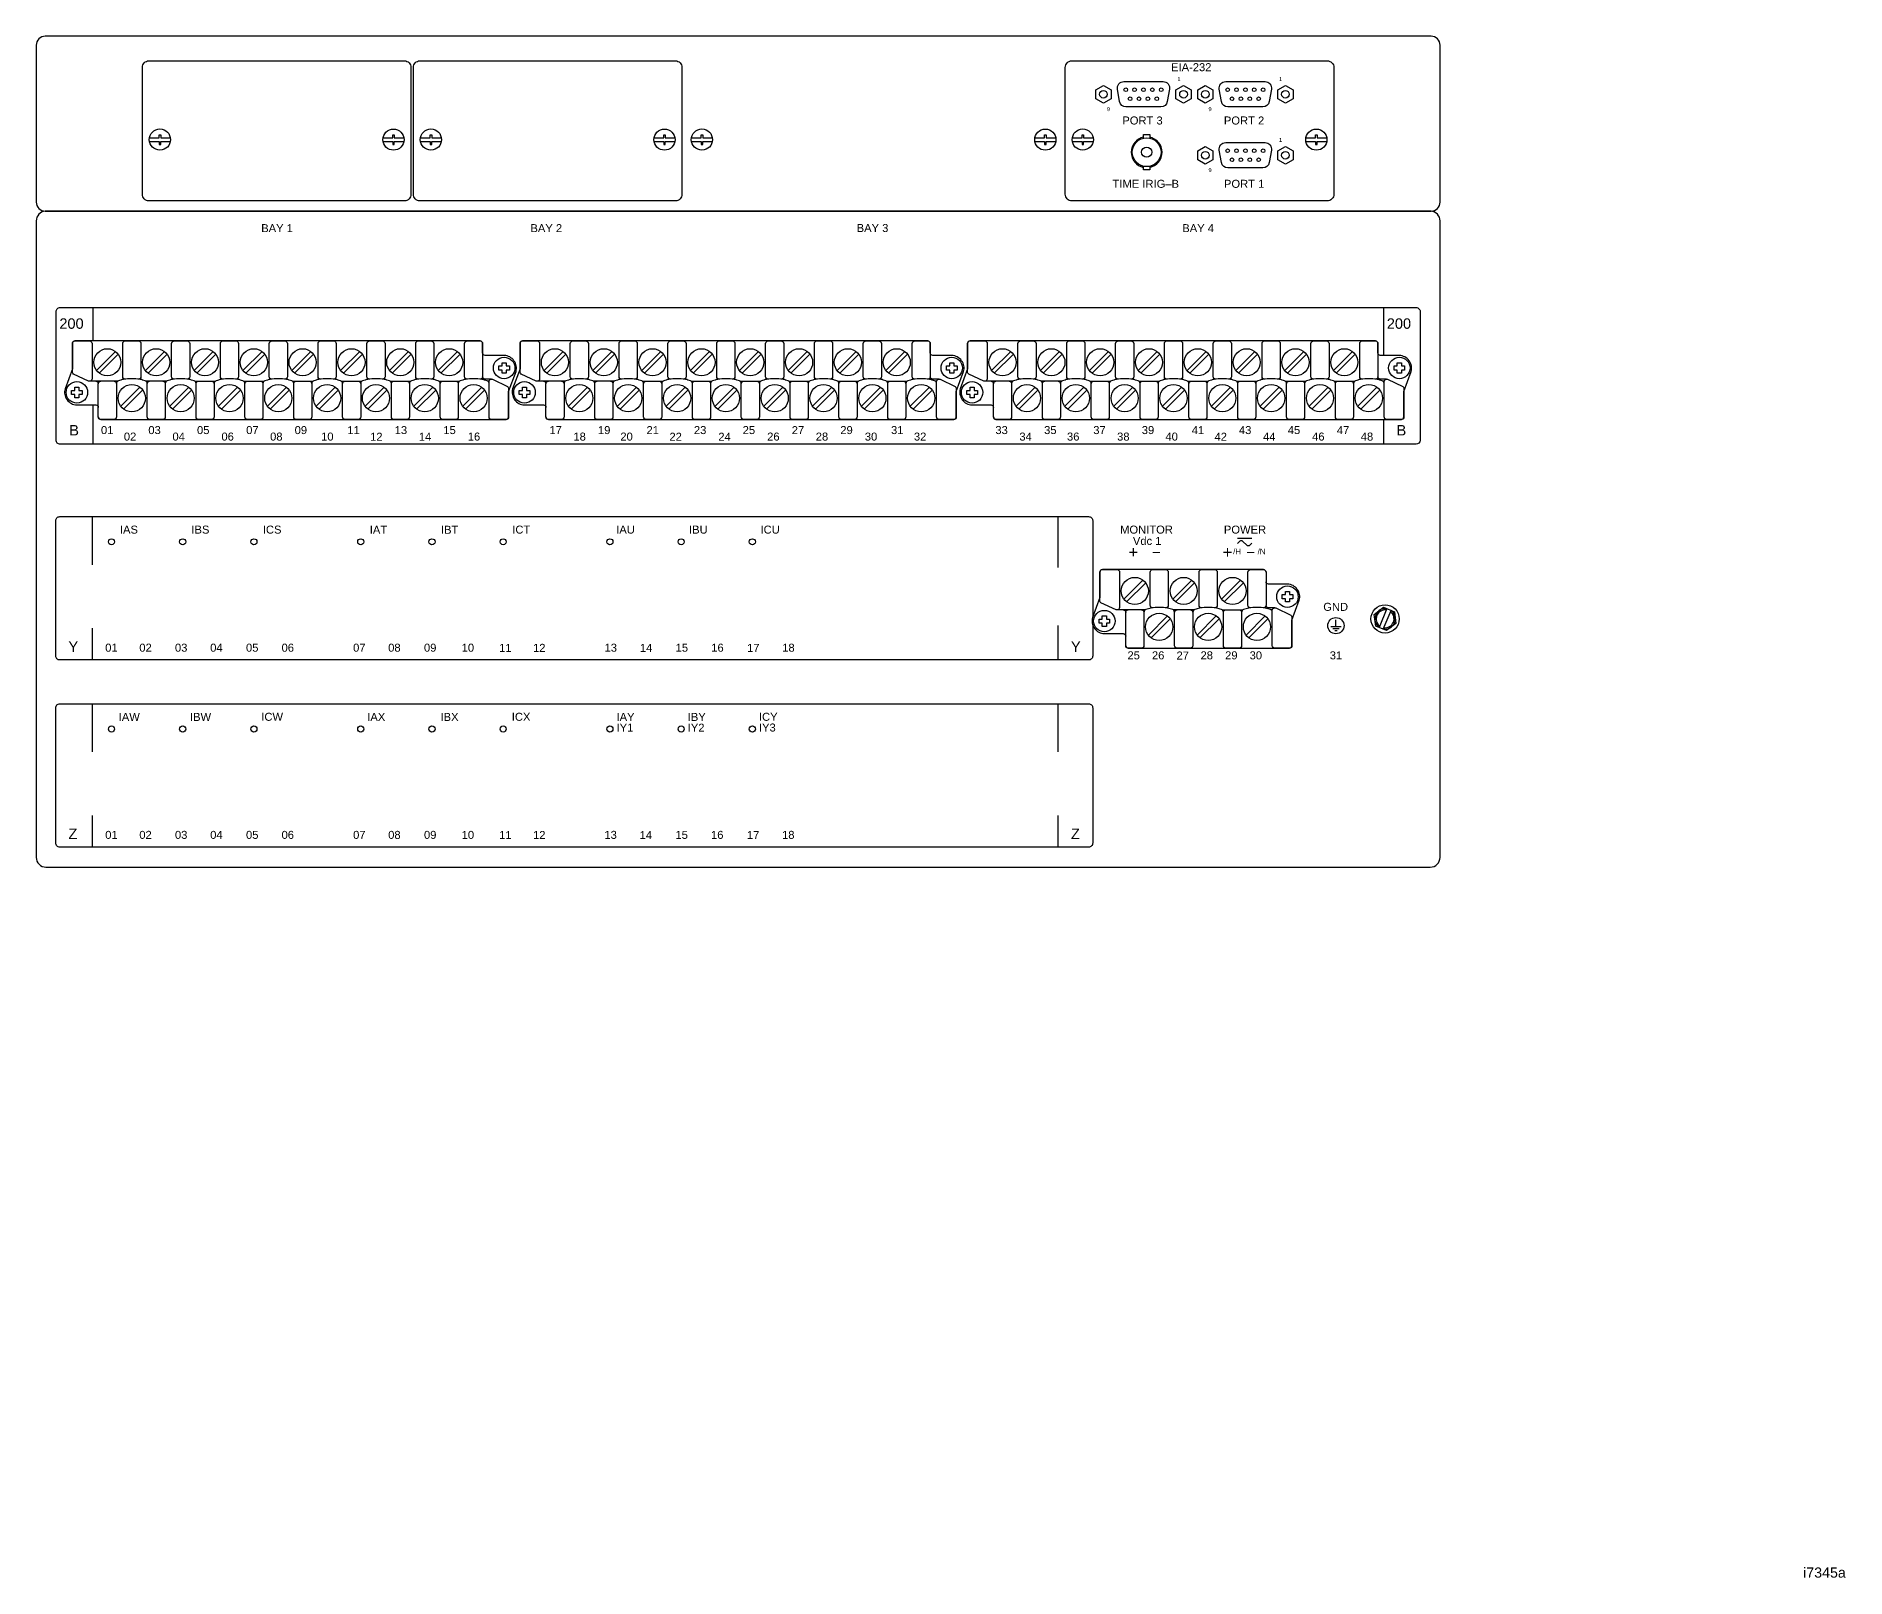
# Model space of a CAD drawing. Header units: inches. Extents: x 0.5 to 47.5, y 0.5 to 35.3.
# Drawn here: x 25.26 to 47.5, y 0.5 to 19.44 of the extents above; entities that cross this region are included whole.
import ezdxf
from ezdxf.enums import TextEntityAlignment as Align

# ---------------------------------------------------------------- set-up
doc = ezdxf.new("R2010")
doc.units = ezdxf.units.IN
doc.header["$MEASUREMENT"] = 0
doc.layers.add('5.0_____[DWG]', color=7, linetype='Continuous')
doc.styles.add('Arial', font='arial.ttf')

msp = doc.modelspace()

# ---------------------------------------------------------------- linework, layer by layer
at = {"layer": '5.0_____[DWG]'}
for points in [[(42.404, 19.441), (25.374, 19.441, 0.414214), (25.264, 19.331), (25.264, 17.401, 0.414214), (25.374, 17.291), (42.404, 17.291, 0.414214), (42.514, 17.401), (42.514, 19.331, 0.414214), (42.404, 19.441)], [(38.871, 18.2, 0.815611), (38.871, 17.829)], [(38.946, 17.829, 0.820361), (38.946, 18.201)], [(42.514, 9.351), (42.514, 17.171, 0.387512), (42.404, 17.291), (25.374, 17.291, 0.388233), (25.264, 17.171), (25.264, 9.351, 0.414215), (25.384, 9.231), (42.394, 9.231, 0.414214), (42.514, 9.351), (42.514, 9.351)], [(26.027, 14.762, 0.414213), (26.057, 14.732), (31.039, 14.732, 0.414214), (31.069, 14.762), (31.069, 15.075), (31.16, 15.32, 0.480048), (31.015, 15.518), (30.78, 15.518, -0.414214), (30.75, 15.548), (30.75, 15.666, 0.414212), (30.72, 15.696), (30.72, 15.696), (25.739, 15.696, 0.414215), (25.709, 15.666), (25.709, 15.353), (25.618, 15.108, 0.47859), (25.763, 14.91), (25.997, 14.91, -0.414214), (26.027, 14.88)], [(26.266, 15.201), (25.908, 15.201), (25.722, 15.29, -0.241986), (25.709, 15.31), (25.709, 15.666, -0.422157), (25.736, 15.696), (25.92, 15.696, -0.414214), (25.95, 15.666), (25.95, 15.229, -0.390527), (25.92, 15.201)], [(26.365, 15.227), (26.357, 15.227, -0.414214), (26.327, 15.257), (26.327, 15.666, -0.414214), (26.357, 15.696), (26.52, 15.696, -0.414214), (26.55, 15.666), (26.55, 15.257, -0.414214), (26.52, 15.227), (26.513, 15.227)], [(26.965, 15.227), (26.957, 15.227, -0.414214), (26.927, 15.257), (26.927, 15.666, -0.414214), (26.957, 15.696), (27.12, 15.696, -0.414214), (27.15, 15.666), (27.15, 15.257, -0.414214), (27.12, 15.227), (27.114, 15.227)], [(27.565, 15.227), (27.557, 15.227, -0.414214), (27.527, 15.257), (27.527, 15.666, -0.414214), (27.557, 15.696), (27.72, 15.696, -0.414214), (27.75, 15.666), (27.75, 15.257, -0.414214), (27.72, 15.227), (27.714, 15.227)], [(28.165, 15.227), (28.157, 15.227, -0.414214), (28.127, 15.257), (28.127, 15.666, -0.414214), (28.157, 15.696), (28.32, 15.696, -0.414214), (28.35, 15.666), (28.35, 15.257, -0.414214), (28.32, 15.227), (28.314, 15.227)], [(28.765, 15.227), (28.757, 15.227, -0.414214), (28.727, 15.257), (28.727, 15.666, -0.414214), (28.757, 15.696), (28.92, 15.696, -0.414214), (28.95, 15.666), (28.95, 15.257, -0.414214), (28.92, 15.227), (28.914, 15.227)], [(29.365, 15.227), (29.358, 15.227, -0.414214), (29.328, 15.257), (29.328, 15.666, -0.414214), (29.358, 15.696), (29.52, 15.696, -0.414214), (29.55, 15.666), (29.55, 15.257, -0.414214), (29.52, 15.227), (29.514, 15.227)], [(29.965, 15.227), (29.958, 15.227, -0.414214), (29.928, 15.257), (29.928, 15.666, -0.414214), (29.958, 15.696), (30.12, 15.696, -0.414214), (30.15, 15.666), (30.15, 15.257, -0.414214), (30.12, 15.227), (30.114, 15.227)], [(30.565, 15.227), (30.558, 15.227, -0.414214), (30.528, 15.257), (30.528, 15.666, -0.414214), (30.558, 15.696), (30.72, 15.696, -0.414214), (30.75, 15.666), (30.75, 15.257, -0.414214), (30.72, 15.227), (30.714, 15.227)], [(31.527, 14.762, 0.414213), (31.557, 14.732), (36.539, 14.732, 0.414214), (36.569, 14.762), (36.569, 15.075), (36.66, 15.32, 0.480048), (36.515, 15.518), (36.28, 15.518, -0.414214), (36.25, 15.548), (36.25, 15.666, 0.414212), (36.22, 15.696), (36.22, 15.696), (31.239, 15.696, 0.414215), (31.209, 15.666), (31.209, 15.353), (31.118, 15.108, 0.47859), (31.263, 14.91), (31.497, 14.91, -0.414214), (31.527, 14.88)], [(31.766, 15.201), (31.408, 15.201), (31.222, 15.29, -0.241986), (31.209, 15.31), (31.209, 15.666, -0.422157), (31.236, 15.696), (31.42, 15.696, -0.414214), (31.45, 15.666), (31.45, 15.229, -0.390527), (31.42, 15.201)], [(31.865, 15.227), (31.857, 15.227, -0.414214), (31.827, 15.257), (31.827, 15.666, -0.414214), (31.857, 15.696), (32.02, 15.696, -0.414214), (32.05, 15.666), (32.05, 15.257, -0.414214), (32.02, 15.227), (32.013, 15.227)], [(32.465, 15.227), (32.457, 15.227, -0.414214), (32.427, 15.257), (32.427, 15.666, -0.414214), (32.457, 15.696), (32.62, 15.696, -0.414214), (32.65, 15.666), (32.65, 15.257, -0.414214), (32.62, 15.227), (32.613, 15.227)], [(33.065, 15.227), (33.057, 15.227, -0.414214), (33.027, 15.257), (33.027, 15.666, -0.414214), (33.057, 15.696), (33.22, 15.696, -0.414214), (33.25, 15.666), (33.25, 15.257, -0.414214), (33.22, 15.227), (33.214, 15.227)], [(33.665, 15.227), (33.657, 15.227, -0.414214), (33.627, 15.257), (33.627, 15.666, -0.414214), (33.657, 15.696), (33.82, 15.696, -0.414214), (33.85, 15.666), (33.85, 15.257, -0.414214), (33.82, 15.227), (33.814, 15.227)], [(34.265, 15.227), (34.257, 15.227, -0.414214), (34.227, 15.257), (34.227, 15.666, -0.414214), (34.257, 15.696), (34.42, 15.696, -0.414214), (34.45, 15.666), (34.45, 15.257, -0.414214), (34.42, 15.227), (34.414, 15.227)], [(34.865, 15.227), (34.857, 15.227, -0.414214), (34.827, 15.257), (34.827, 15.666, -0.414214), (34.857, 15.696), (35.02, 15.696, -0.414214), (35.05, 15.666), (35.05, 15.257, -0.414214), (35.02, 15.227), (35.014, 15.227)], [(35.465, 15.227), (35.457, 15.227, -0.414214), (35.427, 15.257), (35.427, 15.666, -0.414214), (35.457, 15.696), (35.62, 15.696, -0.414214), (35.65, 15.666), (35.65, 15.257, -0.414214), (35.62, 15.227), (35.614, 15.227)], [(36.065, 15.227), (36.058, 15.227, -0.414214), (36.028, 15.257), (36.028, 15.666, -0.414214), (36.058, 15.696), (36.22, 15.696, -0.414214), (36.25, 15.666), (36.25, 15.257, -0.414214), (36.22, 15.227), (36.214, 15.227)], [(37.027, 14.762, 0.414213), (37.057, 14.732), (42.039, 14.732, 0.414214), (42.069, 14.762), (42.069, 15.075), (42.16, 15.32, 0.480048), (42.015, 15.518), (41.78, 15.518, -0.414214), (41.75, 15.548), (41.75, 15.666, 0.414212), (41.72, 15.696), (41.72, 15.696), (36.739, 15.696, 0.414215), (36.709, 15.666), (36.709, 15.353), (36.618, 15.108, 0.47859), (36.763, 14.91), (36.997, 14.91, -0.414214), (37.027, 14.88)], [(37.266, 15.201), (36.908, 15.201), (36.722, 15.29, -0.241986), (36.709, 15.31), (36.709, 15.666, -0.422157), (36.736, 15.696), (36.92, 15.696, -0.414214), (36.95, 15.666), (36.95, 15.229, -0.390527), (36.92, 15.201)], [(37.365, 15.227), (37.357, 15.227, -0.414214), (37.327, 15.257), (37.327, 15.666, -0.414214), (37.357, 15.696), (37.52, 15.696, -0.414214), (37.55, 15.666), (37.55, 15.257, -0.414214), (37.52, 15.227), (37.513, 15.227)], [(37.965, 15.227), (37.957, 15.227, -0.414214), (37.927, 15.257), (37.927, 15.666, -0.414214), (37.957, 15.696), (38.12, 15.696, -0.414214), (38.15, 15.666), (38.15, 15.257, -0.414214), (38.12, 15.227), (38.113, 15.227)], [(38.565, 15.227), (38.557, 15.227, -0.414214), (38.527, 15.257), (38.527, 15.666, -0.414214), (38.557, 15.696), (38.72, 15.696, -0.414214), (38.75, 15.666), (38.75, 15.257, -0.414214), (38.72, 15.227), (38.714, 15.227)], [(39.165, 15.227), (39.157, 15.227, -0.414214), (39.127, 15.257), (39.127, 15.666, -0.414214), (39.157, 15.696), (39.32, 15.696, -0.414214), (39.35, 15.666), (39.35, 15.257, -0.414214), (39.32, 15.227), (39.314, 15.227)], [(39.765, 15.227), (39.757, 15.227, -0.414214), (39.727, 15.257), (39.727, 15.666, -0.414214), (39.757, 15.696), (39.92, 15.696, -0.414214), (39.95, 15.666), (39.95, 15.257, -0.414214), (39.92, 15.227), (39.914, 15.227)], [(40.365, 15.227), (40.357, 15.227, -0.414214), (40.327, 15.257), (40.327, 15.666, -0.414214), (40.357, 15.696), (40.52, 15.696, -0.414214), (40.55, 15.666), (40.55, 15.257, -0.414214), (40.52, 15.227), (40.514, 15.227)], [(40.965, 15.227), (40.957, 15.227, -0.414214), (40.927, 15.257), (40.927, 15.666, -0.414214), (40.957, 15.696), (41.12, 15.696, -0.414214), (41.15, 15.666), (41.15, 15.257, -0.414214), (41.12, 15.227), (41.114, 15.227)], [(41.565, 15.227), (41.558, 15.227, -0.414214), (41.528, 15.257), (41.528, 15.666, -0.414214), (41.558, 15.696), (41.72, 15.696, -0.414214), (41.75, 15.666), (41.75, 15.257, -0.414214), (41.72, 15.227), (41.714, 15.227)], [(25.997, 15.201, -0.414214), (26.027, 15.171)], [(26.22, 15.201, -0.414214), (26.25, 15.171), (26.25, 14.762, -0.414214), (26.22, 14.732), (26.057, 14.732, -0.414214), (26.027, 14.762), (26.027, 15.171, -0.414214), (26.057, 15.201)], [(26.628, 15.171, 0.191033), (26.619, 15.195, 0.081668), (26.603, 15.205, 0.0591), (26.54, 15.224, 0.034646), (26.438, 15.231, 0.03436), (26.338, 15.224, 0.0591), (26.274, 15.205, 0.081668), (26.258, 15.195, 0.191033), (26.25, 15.171)], [(26.82, 15.201, -0.414214), (26.85, 15.171), (26.85, 14.762, -0.414214), (26.82, 14.732), (26.658, 14.732, -0.414214), (26.628, 14.762), (26.628, 15.171, -0.414214), (26.658, 15.201)], [(27.228, 15.171, 0.191033), (27.22, 15.195, 0.081668), (27.204, 15.205, 0.0591), (27.141, 15.224, 0.034646), (27.039, 15.231, 0.03436), (26.938, 15.224, 0.0591), (26.875, 15.205, 0.081668), (26.859, 15.195, 0.191033), (26.85, 15.171)], [(27.42, 15.201, -0.414214), (27.45, 15.171), (27.45, 14.762, -0.414214), (27.42, 14.732), (27.258, 14.732, -0.414214), (27.228, 14.762), (27.228, 15.171, -0.414214), (27.258, 15.201)], [(27.828, 15.171, 0.191033), (27.82, 15.195, 0.081668), (27.804, 15.205, 0.0591), (27.741, 15.224, 0.034646), (27.639, 15.231, 0.03436), (27.538, 15.224, 0.0591), (27.475, 15.205, 0.081668), (27.459, 15.195, 0.191033), (27.45, 15.171)], [(28.021, 15.201, -0.414214), (28.05, 15.171), (28.05, 14.762, -0.414214), (28.021, 14.732), (27.858, 14.732, -0.414214), (27.828, 14.762), (27.828, 15.171, -0.414214), (27.858, 15.201)], [(28.428, 15.171, 0.191033), (28.42, 15.195, 0.081668), (28.404, 15.205, 0.0591), (28.341, 15.224, 0.034646), (28.239, 15.231, 0.03436), (28.138, 15.224, 0.0591), (28.075, 15.205, 0.081668), (28.059, 15.195, 0.191033), (28.05, 15.171)], [(28.621, 15.201, -0.414214), (28.651, 15.171), (28.651, 14.762, -0.414214), (28.621, 14.732), (28.458, 14.732, -0.414214), (28.428, 14.762), (28.428, 15.171, -0.414214), (28.458, 15.201)], [(29.028, 15.171, 0.191033), (29.02, 15.195, 0.081668), (29.004, 15.205, 0.0591), (28.941, 15.224, 0.034646), (28.839, 15.231, 0.03436), (28.738, 15.224, 0.0591), (28.675, 15.205, 0.081668), (28.659, 15.195, 0.191033), (28.651, 15.171)], [(29.221, 15.201, -0.414214), (29.251, 15.171), (29.251, 14.762, -0.414214), (29.221, 14.732), (29.058, 14.732, -0.414214), (29.028, 14.762), (29.028, 15.171, -0.414214), (29.058, 15.201)], [(29.628, 15.171, 0.191033), (29.62, 15.195, 0.081668), (29.604, 15.205, 0.0591), (29.541, 15.224, 0.034646), (29.439, 15.231, 0.03436), (29.338, 15.224, 0.0591), (29.275, 15.205, 0.081668), (29.259, 15.195, 0.191033), (29.251, 15.171)], [(29.821, 15.201, -0.414214), (29.851, 15.171), (29.851, 14.762, -0.414214), (29.821, 14.732), (29.658, 14.732, -0.414214), (29.628, 14.762), (29.628, 15.171, -0.414214), (29.658, 15.201)], [(30.228, 15.171, 0.191033), (30.22, 15.195, 0.081668), (30.204, 15.205, 0.0591), (30.141, 15.224, 0.034646), (30.039, 15.231, 0.03436), (29.938, 15.224, 0.0591), (29.875, 15.205, 0.081668), (29.859, 15.195, 0.191033), (29.851, 15.171)], [(30.421, 15.201, -0.414214), (30.451, 15.171), (30.451, 14.762, -0.414214), (30.421, 14.732), (30.258, 14.732, -0.414214), (30.228, 14.762), (30.228, 15.171, -0.414214), (30.258, 15.201)], [(30.828, 15.179, 0.127742), (30.82, 15.195, 0.081668), (30.804, 15.205, 0.0591), (30.741, 15.224, 0.034646), (30.639, 15.231, 0.03436), (30.538, 15.224, 0.0591), (30.475, 15.205, 0.081668), (30.459, 15.195, 0.191033), (30.451, 15.171)], [(30.858, 15.227), (30.78, 15.227, -0.414214), (30.75, 15.257)], [(31.497, 15.201, -0.414214), (31.527, 15.171)], [(31.72, 15.201, -0.414214), (31.75, 15.171), (31.75, 14.762, -0.414214), (31.72, 14.732), (31.557, 14.732, -0.414214), (31.527, 14.762), (31.527, 15.171, -0.414214), (31.557, 15.201)], [(32.128, 15.171, 0.191033), (32.119, 15.195, 0.081668), (32.103, 15.205, 0.0591), (32.04, 15.224, 0.034646), (31.938, 15.231, 0.03436), (31.838, 15.224, 0.0591), (31.774, 15.205, 0.081668), (31.758, 15.195, 0.191033), (31.75, 15.171)], [(32.32, 15.201, -0.414214), (32.35, 15.171), (32.35, 14.762, -0.414214), (32.32, 14.732), (32.158, 14.732, -0.414214), (32.128, 14.762), (32.128, 15.171, -0.414214), (32.158, 15.201)], [(32.728, 15.171, 0.191033), (32.72, 15.195, 0.081668), (32.704, 15.205, 0.0591), (32.641, 15.224, 0.034646), (32.539, 15.231, 0.03436), (32.438, 15.224, 0.0591), (32.375, 15.205, 0.081668), (32.359, 15.195, 0.191033), (32.35, 15.171)], [(32.92, 15.201, -0.414214), (32.95, 15.171), (32.95, 14.762, -0.414214), (32.92, 14.732), (32.758, 14.732, -0.414214), (32.728, 14.762), (32.728, 15.171, -0.414214), (32.758, 15.201)], [(33.328, 15.171, 0.191033), (33.32, 15.195, 0.081668), (33.304, 15.205, 0.0591), (33.241, 15.224, 0.034646), (33.139, 15.231, 0.03436), (33.038, 15.224, 0.0591), (32.975, 15.205, 0.081668), (32.959, 15.195, 0.191033), (32.95, 15.171)], [(33.52, 15.201, -0.414214), (33.55, 15.171), (33.55, 14.762, -0.414214), (33.52, 14.732), (33.358, 14.732, -0.414214), (33.328, 14.762), (33.328, 15.171, -0.414214), (33.358, 15.201)], [(33.928, 15.171, 0.191033), (33.92, 15.195, 0.081668), (33.904, 15.205, 0.0591), (33.841, 15.224, 0.034646), (33.739, 15.231, 0.03436), (33.638, 15.224, 0.0591), (33.575, 15.205, 0.081668), (33.559, 15.195, 0.191033), (33.55, 15.171)], [(34.12, 15.201, -0.414214), (34.15, 15.171), (34.15, 14.762, -0.414214), (34.12, 14.732), (33.958, 14.732, -0.414214), (33.928, 14.762), (33.928, 15.171, -0.414214), (33.958, 15.201)], [(34.528, 15.171, 0.191033), (34.52, 15.195, 0.081668), (34.504, 15.205, 0.0591), (34.441, 15.224, 0.034646), (34.339, 15.231, 0.03436), (34.238, 15.224, 0.0591), (34.175, 15.205, 0.081668), (34.159, 15.195, 0.191033), (34.15, 15.171)], [(34.72, 15.201, -0.414214), (34.75, 15.171), (34.75, 14.762, -0.414214), (34.72, 14.732), (34.558, 14.732, -0.414214), (34.528, 14.762), (34.528, 15.171, -0.414214), (34.558, 15.201)], [(35.128, 15.171, 0.191033), (35.12, 15.195, 0.081668), (35.104, 15.205, 0.0591), (35.041, 15.224, 0.034646), (34.939, 15.231, 0.03436), (34.838, 15.224, 0.0591), (34.775, 15.205, 0.081668), (34.759, 15.195, 0.191033), (34.75, 15.171)], [(35.32, 15.201, -0.414214), (35.35, 15.171), (35.35, 14.762, -0.414214), (35.32, 14.732), (35.158, 14.732, -0.414214), (35.128, 14.762), (35.128, 15.171, -0.414214), (35.158, 15.201)], [(35.728, 15.171, 0.191033), (35.72, 15.195, 0.081668), (35.704, 15.205, 0.0591), (35.641, 15.224, 0.034646), (35.539, 15.231, 0.03436), (35.438, 15.224, 0.0591), (35.375, 15.205, 0.081668), (35.359, 15.195, 0.191033), (35.35, 15.171)], [(35.92, 15.201, -0.414214), (35.95, 15.171), (35.95, 14.762, -0.414214), (35.92, 14.732), (35.758, 14.732, -0.414214), (35.728, 14.762), (35.728, 15.171, -0.414214), (35.758, 15.201)], [(36.328, 15.179, 0.127742), (36.32, 15.195, 0.081668), (36.304, 15.205, 0.0591), (36.241, 15.224, 0.034646), (36.139, 15.231, 0.03436), (36.038, 15.224, 0.0591), (35.975, 15.205, 0.081668), (35.959, 15.195, 0.191033), (35.951, 15.171)], [(36.358, 15.227), (36.28, 15.227, -0.414214), (36.25, 15.257)], [(36.997, 15.201, -0.414214), (37.027, 15.171)], [(37.22, 15.201, -0.414214), (37.25, 15.171), (37.25, 14.762, -0.414214), (37.22, 14.732), (37.057, 14.732, -0.414214), (37.027, 14.762), (37.027, 15.171, -0.414214), (37.057, 15.201)], [(37.628, 15.171, 0.191033), (37.619, 15.195, 0.081668), (37.603, 15.205, 0.0591), (37.54, 15.224, 0.034646), (37.438, 15.231, 0.03436), (37.338, 15.224, 0.0591), (37.274, 15.205, 0.081668), (37.258, 15.195, 0.191033), (37.25, 15.171)], [(37.82, 15.201, -0.414214), (37.85, 15.171), (37.85, 14.762, -0.414214), (37.82, 14.732), (37.658, 14.732, -0.414214), (37.628, 14.762), (37.628, 15.171, -0.414214), (37.658, 15.201)], [(38.228, 15.171, 0.191033), (38.22, 15.195, 0.081668), (38.204, 15.205, 0.0591), (38.141, 15.224, 0.034646), (38.039, 15.231, 0.03436), (37.938, 15.224, 0.0591), (37.875, 15.205, 0.081668), (37.859, 15.195, 0.191033), (37.85, 15.171)], [(38.42, 15.201, -0.414214), (38.45, 15.171), (38.45, 14.762, -0.414214), (38.42, 14.732), (38.258, 14.732, -0.414214), (38.228, 14.762), (38.228, 15.171, -0.414214), (38.258, 15.201)], [(38.828, 15.171, 0.191033), (38.82, 15.195, 0.081668), (38.804, 15.205, 0.0591), (38.741, 15.224, 0.034646), (38.639, 15.231, 0.03436), (38.538, 15.224, 0.0591), (38.475, 15.205, 0.081668), (38.459, 15.195, 0.191033), (38.45, 15.171)], [(39.02, 15.201, -0.414214), (39.05, 15.171), (39.05, 14.762, -0.414214), (39.02, 14.732), (38.858, 14.732, -0.414214), (38.828, 14.762), (38.828, 15.171, -0.414214), (38.858, 15.201)], [(39.428, 15.171, 0.191033), (39.42, 15.195, 0.081668), (39.404, 15.205, 0.0591), (39.341, 15.224, 0.034646), (39.239, 15.231, 0.03436), (39.138, 15.224, 0.0591), (39.075, 15.205, 0.081668), (39.059, 15.195, 0.191033), (39.05, 15.171)], [(39.62, 15.201, -0.414214), (39.65, 15.171), (39.65, 14.762, -0.414214), (39.62, 14.732), (39.458, 14.732, -0.414214), (39.428, 14.762), (39.428, 15.171, -0.414214), (39.458, 15.201)], [(40.028, 15.171, 0.191033), (40.02, 15.195, 0.081668), (40.004, 15.205, 0.0591), (39.941, 15.224, 0.034646), (39.839, 15.231, 0.03436), (39.738, 15.224, 0.0591), (39.675, 15.205, 0.081668), (39.659, 15.195, 0.191033), (39.65, 15.171)], [(40.22, 15.201, -0.414214), (40.25, 15.171), (40.25, 14.762, -0.414214), (40.22, 14.732), (40.058, 14.732, -0.414214), (40.028, 14.762), (40.028, 15.171, -0.414214), (40.058, 15.201)], [(40.628, 15.171, 0.191033), (40.62, 15.195, 0.081668), (40.604, 15.205, 0.0591), (40.541, 15.224, 0.034646), (40.439, 15.231, 0.03436), (40.338, 15.224, 0.0591), (40.275, 15.205, 0.081668), (40.259, 15.195, 0.191033), (40.25, 15.171)], [(40.82, 15.201, -0.414214), (40.85, 15.171), (40.85, 14.762, -0.414214), (40.82, 14.732), (40.658, 14.732, -0.414214), (40.628, 14.762), (40.628, 15.171, -0.414214), (40.658, 15.201)], [(41.228, 15.171, 0.191033), (41.22, 15.195, 0.081668), (41.204, 15.205, 0.0591), (41.141, 15.224, 0.034646), (41.039, 15.231, 0.03436), (40.938, 15.224, 0.0591), (40.875, 15.205, 0.081668), (40.859, 15.195, 0.191033), (40.85, 15.171)], [(41.42, 15.201, -0.414214), (41.45, 15.171), (41.45, 14.762, -0.414214), (41.42, 14.732), (41.258, 14.732, -0.414214), (41.228, 14.762), (41.228, 15.171, -0.414214), (41.258, 15.201)], [(41.828, 15.179, 0.127742), (41.82, 15.195, 0.081668), (41.804, 15.205, 0.0591), (41.741, 15.224, 0.034646), (41.639, 15.231, 0.03436), (41.538, 15.224, 0.0591), (41.475, 15.205, 0.081668), (41.459, 15.195, 0.191033), (41.451, 15.171)], [(41.858, 15.227), (41.78, 15.227, -0.414214), (41.75, 15.257)], [(38.246, 12.208), (38.246, 11.826, -0.414214), (38.196, 11.776), (25.554, 11.776, -0.414214), (25.504, 11.826), (25.504, 13.488, -0.414214), (25.554, 13.538), (38.196, 13.538, -0.414214), (38.246, 13.488), (38.246, 12.305)], [(40.202, 13.211), (40.176, 13.185, -0.404962), (40.138, 13.186), (40.091, 13.234), (40.091, 13.234, 0.404962), (40.053, 13.235), (40.027, 13.209)], [(40.376, 12.856, 0.414212), (40.346, 12.886), (38.365, 12.886, 0.414215), (38.335, 12.856), (38.335, 12.543), (38.244, 12.298, 0.47859), (38.389, 12.1), (38.622, 12.1, -0.414214), (38.652, 12.07)], [(38.891, 12.391), (38.533, 12.391), (38.347, 12.48, -0.241986), (38.335, 12.5), (38.335, 12.856, -0.422157), (38.361, 12.886), (38.546, 12.886, -0.414214), (38.576, 12.856), (38.576, 12.419, -0.390527), (38.546, 12.391)], [(38.652, 11.952, 0.414213), (38.682, 11.922), (40.664, 11.922, 0.414214), (40.694, 11.952), (40.694, 12.265), (40.785, 12.51, 0.480048), (40.64, 12.708), (40.406, 12.708, -0.414214), (40.376, 12.738)], [(38.99, 12.417), (38.982, 12.417, -0.414214), (38.952, 12.447), (38.952, 12.856, -0.414214), (38.982, 12.886), (39.145, 12.886, -0.414214), (39.175, 12.856), (39.175, 12.447, -0.414214), (39.145, 12.417), (39.138, 12.417)], [(39.591, 12.417), (39.583, 12.417, -0.414214), (39.553, 12.447), (39.553, 12.856, -0.414214), (39.583, 12.886), (39.746, 12.886, -0.414214), (39.776, 12.856), (39.776, 12.447, -0.414214), (39.746, 12.417), (39.739, 12.417)], [(40.191, 12.417), (40.183, 12.417, -0.414214), (40.153, 12.447), (40.153, 12.856, -0.414214), (40.183, 12.886), (40.346, 12.886, -0.414214), (40.376, 12.856), (40.376, 12.447, -0.414214), (40.346, 12.417), (40.339, 12.417)], [(38.622, 12.391, -0.414214), (38.652, 12.361)], [(38.845, 12.391, -0.414214), (38.875, 12.361), (38.875, 11.952, -0.414214), (38.845, 11.922), (38.682, 11.922, -0.414214), (38.652, 11.952), (38.652, 12.361, -0.414214), (38.682, 12.391)], [(39.253, 12.361, 0.191033), (39.244, 12.385, 0.081668), (39.229, 12.395, 0.0591), (39.165, 12.414, 0.034646), (39.063, 12.421, 0.03436), (38.963, 12.414, 0.0591), (38.899, 12.395, 0.081668), (38.883, 12.385, 0.191033), (38.875, 12.361)], [(39.446, 12.391, -0.414214), (39.476, 12.361), (39.476, 11.952, -0.414214), (39.446, 11.922), (39.283, 11.922, -0.414214), (39.253, 11.952), (39.253, 12.361, -0.414214), (39.283, 12.391)], [(39.854, 12.361, 0.191033), (39.845, 12.385, 0.081668), (39.829, 12.395, 0.0591), (39.766, 12.414, 0.034646), (39.664, 12.421, 0.03436), (39.564, 12.414, 0.0591), (39.5, 12.395, 0.081668), (39.484, 12.385, 0.191033), (39.476, 12.361)], [(40.046, 12.391, -0.414214), (40.076, 12.361), (40.076, 11.952, -0.414214), (40.046, 11.922), (39.883, 11.922, -0.414214), (39.853, 11.952), (39.853, 12.361, -0.414214), (39.883, 12.391)], [(40.453, 12.369, 0.127742), (40.445, 12.385, 0.081668), (40.429, 12.395, 0.0591), (40.366, 12.414, 0.034646), (40.264, 12.421, 0.03436), (40.164, 12.414, 0.0591), (40.1, 12.395, 0.081668), (40.084, 12.385, 0.191033), (40.076, 12.361)], [(40.483, 12.417), (40.406, 12.417, -0.414214), (40.376, 12.447)], [(41.861, 12.404, 0.802175), (41.767, 12.178, 0.802175)], [(41.855, 12.39, 0.779376), (41.773, 12.193)], [(41.817, 12.158, 0.802179), (41.911, 12.384)], [(41.823, 12.173, 0.776676), (41.905, 12.369)]]:
    msp.add_lwpolyline(points, format="xyb", dxfattribs=at)
for points in [[(26.649, 19.138), (29.789, 19.138, -0.414214), (29.869, 19.058), (29.869, 17.498, -0.414214), (29.789, 17.418), (26.649, 17.418, -0.414214), (26.569, 17.498), (26.569, 19.058, -0.414214)], [(29.979, 19.138), (33.119, 19.138, -0.414214), (33.199, 19.058), (33.199, 17.498, -0.414214), (33.119, 17.418), (29.979, 17.418, -0.414214), (29.899, 17.498), (29.899, 19.058, -0.414214)], [(37.989, 19.138), (41.129, 19.138, -0.414214), (41.209, 19.058), (41.209, 17.498, -0.414214), (41.129, 17.418), (37.989, 17.418, -0.414214), (37.909, 17.498), (37.909, 19.058, -0.414214)], [(38.628, 18.883), (39.112, 18.883, -0.46318), (39.19, 18.79), (39.162, 18.637, -0.363045), (39.085, 18.572), (38.655, 18.572, -0.360245), (38.577, 18.637), (38.55, 18.79, -0.463312)], [(39.88, 18.883), (40.364, 18.883, -0.46318), (40.442, 18.79), (40.414, 18.637, -0.363045), (40.337, 18.572), (39.907, 18.572, -0.360245), (39.829, 18.637), (39.802, 18.79, -0.463312)], [(39.88, 18.133), (40.364, 18.133, -0.46318), (40.442, 18.04), (40.414, 17.887, -0.363045), (40.337, 17.822), (39.907, 17.822, -0.360245), (39.829, 17.887), (39.802, 18.04, -0.463312)], [(25.559, 16.107), (42.219, 16.107, -0.468367), (42.269, 16.047), (42.269, 14.477, -0.414132), (42.219, 14.427), (25.559, 14.427, -0.414214), (25.509, 14.477), (25.509, 16.057, -0.414287)], [(31.042, 14.732), (30.858, 14.732, -0.414214), (30.828, 14.762), (30.828, 15.199, -0.390527), (30.858, 15.227), (30.87, 15.227), (31.056, 15.138, -0.241514), (31.069, 15.118), (31.069, 14.762, -0.422157)], [(36.542, 14.732), (36.358, 14.732, -0.414214), (36.328, 14.762), (36.328, 15.199, -0.390527), (36.358, 15.227), (36.37, 15.227), (36.556, 15.138, -0.241514), (36.569, 15.118), (36.569, 14.762, -0.422157)], [(42.042, 14.732), (41.858, 14.732, -0.414214), (41.828, 14.762), (41.828, 15.199, -0.390527), (41.858, 15.227), (41.87, 15.227), (42.056, 15.138, -0.241514), (42.069, 15.118), (42.069, 14.762, -0.422157)], [(40.667, 11.922), (40.483, 11.922, -0.414214), (40.453, 11.952), (40.453, 12.389, -0.390527), (40.483, 12.417), (40.495, 12.417), (40.681, 12.327, -0.241514), (40.694, 12.308), (40.694, 11.952, -0.422157)], [(25.554, 11.238), (38.196, 11.238, -0.414214), (38.246, 11.188), (38.246, 9.526, -0.414214), (38.196, 9.476), (25.554, 9.476, -0.414214), (25.504, 9.526), (25.504, 11.188, -0.414214)]]:
    msp.add_lwpolyline(points, format="xyb", close=True, dxfattribs=at)
for points in [[(38.378, 18.836), (38.472, 18.782), (38.472, 18.673), (38.378, 18.619), (38.284, 18.673), (38.284, 18.782)], [(39.362, 18.836), (39.456, 18.782), (39.456, 18.673), (39.362, 18.619), (39.268, 18.673), (39.268, 18.782)], [(39.63, 18.836), (39.724, 18.782), (39.724, 18.673), (39.63, 18.619), (39.536, 18.673), (39.536, 18.782)], [(40.614, 18.836), (40.708, 18.782), (40.708, 18.673), (40.614, 18.619), (40.52, 18.673), (40.52, 18.782)], [(39.63, 18.086), (39.724, 18.032), (39.724, 17.923), (39.63, 17.869), (39.536, 17.923), (39.536, 18.032)], [(40.614, 18.086), (40.708, 18.032), (40.708, 17.923), (40.614, 17.869), (40.52, 17.923), (40.52, 18.032)], [(30.989, 15.389), (30.989, 15.429), (31.039, 15.429), (31.039, 15.389), (31.079, 15.389), (31.079, 15.339), (31.039, 15.339), (31.039, 15.299), (30.989, 15.299), (30.989, 15.339), (30.949, 15.339), (30.949, 15.389)], [(36.489, 15.389), (36.489, 15.429), (36.539, 15.429), (36.539, 15.389), (36.579, 15.389), (36.579, 15.339), (36.539, 15.339), (36.539, 15.299), (36.489, 15.299), (36.489, 15.339), (36.449, 15.339), (36.449, 15.389)], [(41.989, 15.389), (41.989, 15.429), (42.039, 15.429), (42.039, 15.389), (42.079, 15.389), (42.079, 15.339), (42.039, 15.339), (42.039, 15.299), (41.989, 15.299), (41.989, 15.339), (41.949, 15.339), (41.949, 15.389)], [(25.739, 15.089), (25.739, 15.129), (25.789, 15.129), (25.789, 15.089), (25.829, 15.089), (25.829, 15.039), (25.789, 15.039), (25.789, 14.999), (25.739, 14.999), (25.739, 15.039), (25.699, 15.039), (25.699, 15.089)], [(31.239, 15.089), (31.239, 15.129), (31.289, 15.129), (31.289, 15.089), (31.329, 15.089), (31.329, 15.039), (31.289, 15.039), (31.289, 14.999), (31.239, 14.999), (31.239, 15.039), (31.199, 15.039), (31.199, 15.089)], [(36.739, 15.089), (36.739, 15.129), (36.789, 15.129), (36.789, 15.089), (36.829, 15.089), (36.829, 15.039), (36.789, 15.039), (36.789, 14.999), (36.739, 14.999), (36.739, 15.039), (36.699, 15.039), (36.699, 15.089)], [(40.614, 12.579), (40.614, 12.619), (40.664, 12.619), (40.664, 12.579), (40.704, 12.579), (40.704, 12.529), (40.664, 12.529), (40.664, 12.489), (40.614, 12.489), (40.614, 12.529), (40.574, 12.529), (40.574, 12.579)], [(38.364, 12.279), (38.364, 12.319), (38.414, 12.319), (38.414, 12.279), (38.454, 12.279), (38.454, 12.229), (38.414, 12.229), (38.414, 12.189), (38.364, 12.189), (38.364, 12.229), (38.324, 12.229), (38.324, 12.279)], [(41.706, 12.336), (41.82, 12.424), (41.954, 12.369), (41.972, 12.226), (41.858, 12.138), (41.725, 12.193)]]:
    msp.add_lwpolyline(points, close=True, dxfattribs=at)
for points in [[(26.656, 18.193), (26.775, 18.193), (26.775, 18.23), (26.794, 18.23), (26.794, 18.193), (26.912, 18.193)], [(26.656, 18.149), (26.775, 18.149), (26.775, 18.112), (26.794, 18.112), (26.794, 18.149), (26.912, 18.149)], [(29.526, 18.193), (29.645, 18.193), (29.645, 18.229), (29.664, 18.229), (29.664, 18.193), (29.782, 18.193)], [(29.526, 18.148), (29.645, 18.148), (29.645, 18.112), (29.664, 18.112), (29.664, 18.148), (29.782, 18.148)], [(29.986, 18.193), (30.105, 18.193), (30.105, 18.23), (30.124, 18.23), (30.124, 18.193), (30.242, 18.193)], [(29.986, 18.149), (30.105, 18.149), (30.105, 18.112), (30.124, 18.112), (30.124, 18.149), (30.242, 18.149)], [(32.856, 18.193), (32.975, 18.193), (32.975, 18.229), (32.994, 18.229), (32.994, 18.193), (33.112, 18.193)], [(32.856, 18.148), (32.975, 18.148), (32.975, 18.112), (32.994, 18.112), (32.994, 18.148), (33.112, 18.148)], [(33.316, 18.193), (33.435, 18.193), (33.435, 18.23), (33.454, 18.23), (33.454, 18.193), (33.572, 18.193)], [(33.316, 18.149), (33.435, 18.149), (33.435, 18.112), (33.454, 18.112), (33.454, 18.149), (33.572, 18.149)], [(37.536, 18.193), (37.655, 18.193), (37.655, 18.229), (37.674, 18.229), (37.674, 18.193), (37.792, 18.193)], [(37.536, 18.148), (37.655, 18.148), (37.655, 18.112), (37.674, 18.112), (37.674, 18.148), (37.792, 18.148)], [(37.996, 18.193), (38.115, 18.193), (38.115, 18.23), (38.134, 18.23), (38.134, 18.193), (38.252, 18.193)], [(37.996, 18.149), (38.115, 18.149), (38.115, 18.112), (38.134, 18.112), (38.134, 18.149), (38.252, 18.149)], [(38.871, 18.187), (38.871, 18.232), (38.946, 18.232), (38.946, 18.188)], [(40.866, 18.193), (40.985, 18.193), (40.985, 18.229), (41.004, 18.229), (41.004, 18.193), (41.122, 18.193)], [(40.866, 18.148), (40.985, 18.148), (40.985, 18.112), (41.004, 18.112), (41.004, 18.148), (41.122, 18.148)], [(38.946, 17.842), (38.946, 17.797), (38.871, 17.797), (38.871, 17.842)], [(25.959, 16.107), (25.959, 15.696)], [(41.819, 16.107), (41.819, 15.518)], [(26.238, 15.568), (26.004, 15.334)], [(26.839, 15.568), (26.605, 15.334)], [(27.439, 15.568), (27.205, 15.334)], [(28.039, 15.568), (27.805, 15.334)], [(28.639, 15.568), (28.405, 15.334)], [(29.239, 15.568), (29.005, 15.334)], [(29.839, 15.568), (29.605, 15.334)], [(30.439, 15.568), (30.205, 15.334)], [(31.738, 15.568), (31.504, 15.334)], [(32.339, 15.568), (32.105, 15.334)], [(32.939, 15.568), (32.705, 15.334)], [(33.539, 15.568), (33.305, 15.334)], [(34.139, 15.568), (33.905, 15.334)], [(34.739, 15.568), (34.505, 15.334)], [(35.339, 15.568), (35.105, 15.334)], [(35.939, 15.568), (35.705, 15.334)], [(37.238, 15.568), (37.004, 15.334)], [(37.839, 15.568), (37.605, 15.334)], [(38.439, 15.568), (38.205, 15.334)], [(39.039, 15.568), (38.805, 15.334)], [(39.639, 15.568), (39.405, 15.334)], [(40.239, 15.568), (40.005, 15.334)], [(40.839, 15.568), (40.605, 15.334)], [(41.439, 15.568), (41.205, 15.334)], [(26.271, 15.534), (26.037, 15.3)], [(26.872, 15.534), (26.638, 15.3)], [(27.472, 15.534), (27.238, 15.3)], [(28.072, 15.534), (27.838, 15.3)], [(28.672, 15.534), (28.438, 15.3)], [(29.272, 15.534), (29.038, 15.3)], [(29.872, 15.534), (29.638, 15.3)], [(30.472, 15.534), (30.238, 15.3)], [(31.771, 15.534), (31.537, 15.3)], [(32.372, 15.534), (32.138, 15.3)], [(32.972, 15.534), (32.738, 15.3)], [(33.572, 15.534), (33.338, 15.3)], [(34.172, 15.534), (33.938, 15.3)], [(34.772, 15.534), (34.538, 15.3)], [(35.372, 15.534), (35.138, 15.3)], [(35.972, 15.534), (35.738, 15.3)], [(37.271, 15.534), (37.037, 15.3)], [(37.872, 15.534), (37.638, 15.3)], [(38.472, 15.534), (38.238, 15.3)], [(39.072, 15.534), (38.838, 15.3)], [(39.672, 15.534), (39.438, 15.3)], [(40.272, 15.534), (40.038, 15.3)], [(40.872, 15.534), (40.638, 15.3)], [(41.472, 15.534), (41.238, 15.3)], [(26.539, 15.127), (26.304, 14.893)], [(26.867, 15.201), (26.611, 15.201)], [(27.139, 15.127), (26.905, 14.893)], [(27.212, 15.201), (27.467, 15.201)], [(27.739, 15.127), (27.505, 14.893)], [(27.812, 15.201), (28.067, 15.201)], [(28.339, 15.127), (28.105, 14.893)], [(28.412, 15.201), (28.667, 15.201)], [(28.939, 15.127), (28.705, 14.893)], [(29.012, 15.201), (29.267, 15.201)], [(29.539, 15.127), (29.305, 14.893)], [(29.612, 15.201), (29.867, 15.201)], [(30.139, 15.127), (29.905, 14.893)], [(30.212, 15.201), (30.467, 15.201)], [(30.739, 15.127), (30.505, 14.893)], [(30.828, 15.201), (30.811, 15.201)], [(32.039, 15.127), (31.804, 14.893)], [(32.367, 15.201), (32.111, 15.201)], [(32.639, 15.127), (32.405, 14.893)], [(32.712, 15.201), (32.967, 15.201)], [(33.239, 15.127), (33.005, 14.893)], [(33.312, 15.201), (33.567, 15.201)], [(33.839, 15.127), (33.605, 14.893)], [(33.912, 15.201), (34.167, 15.201)], [(34.439, 15.127), (34.205, 14.893)], [(34.512, 15.201), (34.767, 15.201)], [(35.039, 15.127), (34.805, 14.893)], [(35.112, 15.201), (35.367, 15.201)], [(35.639, 15.127), (35.405, 14.893)], [(35.712, 15.201), (35.967, 15.201)], [(36.239, 15.127), (36.005, 14.893)], [(36.328, 15.201), (36.311, 15.201)], [(37.539, 15.127), (37.304, 14.893)], [(37.867, 15.201), (37.611, 15.201)], [(38.139, 15.127), (37.905, 14.893)], [(38.212, 15.201), (38.467, 15.201)], [(38.739, 15.127), (38.505, 14.893)], [(38.812, 15.201), (39.067, 15.201)], [(39.339, 15.127), (39.105, 14.893)], [(39.412, 15.201), (39.667, 15.201)], [(39.939, 15.127), (39.705, 14.893)], [(40.012, 15.201), (40.267, 15.201)], [(40.539, 15.127), (40.305, 14.893)], [(40.612, 15.201), (40.867, 15.201)], [(41.139, 15.127), (40.905, 14.893)], [(41.212, 15.201), (41.467, 15.201)], [(41.739, 15.127), (41.505, 14.893)], [(41.828, 15.201), (41.811, 15.201)], [(25.959, 14.91), (25.959, 14.427)], [(26.572, 15.093), (26.338, 14.859)], [(27.173, 15.093), (26.939, 14.859)], [(27.773, 15.093), (27.539, 14.859)], [(28.373, 15.093), (28.139, 14.859)], [(28.973, 15.093), (28.739, 14.859)], [(29.573, 15.093), (29.339, 14.859)], [(30.173, 15.093), (29.939, 14.859)], [(30.773, 15.093), (30.539, 14.859)], [(32.072, 15.093), (31.838, 14.859)], [(32.673, 15.093), (32.439, 14.859)], [(33.273, 15.093), (33.039, 14.859)], [(33.873, 15.093), (33.639, 14.859)], [(34.473, 15.093), (34.239, 14.859)], [(35.073, 15.093), (34.839, 14.859)], [(35.673, 15.093), (35.439, 14.859)], [(36.273, 15.093), (36.039, 14.859)], [(37.572, 15.093), (37.338, 14.859)], [(38.173, 15.093), (37.939, 14.859)], [(38.773, 15.093), (38.539, 14.859)], [(39.373, 15.093), (39.139, 14.859)], [(39.973, 15.093), (39.739, 14.859)], [(40.573, 15.093), (40.339, 14.859)], [(41.173, 15.093), (40.939, 14.859)], [(41.773, 15.093), (41.539, 14.859)], [(41.819, 14.732), (41.819, 14.427)], [(25.953, 13.538), (25.953, 12.946)], [(37.819, 13.538), (37.819, 12.913)], [(40.026, 13.271), (40.203, 13.271)], [(38.863, 12.758), (38.629, 12.524)], [(38.897, 12.724), (38.662, 12.49)], [(39.464, 12.758), (39.23, 12.524)], [(39.497, 12.724), (39.263, 12.49)], [(40.064, 12.758), (39.83, 12.524)], [(40.097, 12.724), (39.863, 12.49)], [(39.164, 12.317), (38.93, 12.083)], [(39.197, 12.283), (38.963, 12.049)], [(39.492, 12.391), (39.236, 12.391)], [(39.765, 12.317), (39.53, 12.083)], [(39.798, 12.283), (39.564, 12.049)], [(39.837, 12.391), (40.092, 12.391)], [(40.365, 12.317), (40.13, 12.083)], [(40.398, 12.283), (40.164, 12.049)], [(40.453, 12.391), (40.436, 12.391)], [(41.234, 12.188), (41.234, 12.268)], [(41.862, 12.407), (41.766, 12.176)], [(41.816, 12.155), (41.912, 12.386)], [(25.953, 12.166), (25.953, 11.776)], [(37.819, 12.199), (37.819, 11.776)], [(41.173, 12.188), (41.298, 12.188)], [(41.197, 12.163), (41.275, 12.163)], [(41.221, 12.138), (41.25, 12.138)], [(25.95, 11.238), (25.95, 10.646)], [(37.816, 11.238), (37.816, 10.646)], [(25.95, 9.866), (25.95, 9.476)], [(37.816, 9.866), (37.816, 9.476)]]:
    msp.add_lwpolyline(points, dxfattribs=at)
for centre, radius in [((38.378, 18.728), 0.047), ((38.652, 18.783), 0.0225), ((38.706, 18.672), 0.0225), ((38.761, 18.783), 0.0225), ((38.815, 18.672), 0.0225), ((38.87, 18.783), 0.0225), ((38.924, 18.672), 0.0225), ((38.979, 18.783), 0.0225), ((39.033, 18.672), 0.0225), ((39.088, 18.783), 0.0225), ((39.362, 18.728), 0.047), ((39.63, 18.728), 0.047), ((39.904, 18.783), 0.0225), ((39.958, 18.672), 0.0225), ((40.013, 18.783), 0.0225), ((40.067, 18.672), 0.0225), ((40.122, 18.783), 0.0225), ((40.176, 18.672), 0.0225), ((40.231, 18.783), 0.0225), ((40.285, 18.672), 0.0225), ((40.34, 18.783), 0.0225), ((40.614, 18.728), 0.047), ((26.784, 18.171), 0.13), ((29.654, 18.17), 0.13), ((30.114, 18.171), 0.13), ((32.984, 18.17), 0.13), ((33.444, 18.171), 0.13), ((37.664, 18.17), 0.13), ((38.124, 18.171), 0.13), ((40.994, 18.17), 0.13), ((38.909, 18.015), 0.177), ((38.909, 18.015), 0.0625), ((39.63, 17.978), 0.047), ((39.904, 18.033), 0.0225), ((40.013, 18.033), 0.0225), ((40.122, 18.033), 0.0225), ((40.231, 18.033), 0.0225), ((40.34, 18.033), 0.0225), ((40.614, 17.978), 0.047), ((39.958, 17.922), 0.0225), ((40.067, 17.922), 0.0225), ((40.176, 17.922), 0.0225), ((40.285, 17.922), 0.0225), ((26.138, 15.434), 0.167), ((26.738, 15.434), 0.167), ((27.338, 15.434), 0.167), ((27.938, 15.434), 0.167), ((28.538, 15.434), 0.167), ((29.138, 15.434), 0.167), ((29.738, 15.434), 0.167), ((30.338, 15.434), 0.167), ((31.638, 15.434), 0.167), ((32.238, 15.434), 0.167), ((32.838, 15.434), 0.167), ((33.438, 15.434), 0.167), ((34.038, 15.434), 0.167), ((34.638, 15.434), 0.167), ((35.238, 15.434), 0.167), ((35.838, 15.434), 0.167), ((37.138, 15.434), 0.167), ((37.738, 15.434), 0.167), ((38.338, 15.434), 0.167), ((38.938, 15.434), 0.167), ((39.538, 15.434), 0.167), ((40.138, 15.434), 0.167), ((40.738, 15.434), 0.167), ((41.338, 15.434), 0.167), ((31.014, 15.364), 0.132), ((36.514, 15.364), 0.132), ((42.014, 15.364), 0.132), ((25.764, 15.064), 0.132), ((26.438, 14.993), 0.167), ((27.039, 14.993), 0.167), ((27.639, 14.993), 0.167), ((28.239, 14.993), 0.167), ((28.839, 14.993), 0.167), ((29.439, 14.993), 0.167), ((30.039, 14.993), 0.167), ((30.639, 14.993), 0.167), ((31.264, 15.064), 0.132), ((31.938, 14.993), 0.167), ((32.539, 14.993), 0.167), ((33.139, 14.993), 0.167), ((33.739, 14.993), 0.167), ((34.339, 14.993), 0.167), ((34.939, 14.993), 0.167), ((35.539, 14.993), 0.167), ((36.139, 14.993), 0.167), ((36.764, 15.064), 0.132), ((37.438, 14.993), 0.167), ((38.039, 14.993), 0.167), ((38.639, 14.993), 0.167), ((39.239, 14.993), 0.167), ((39.839, 14.993), 0.167), ((40.439, 14.993), 0.167), ((41.039, 14.993), 0.167), ((41.639, 14.993), 0.167), ((26.189, 13.228), 0.0375), ((27.064, 13.228), 0.0375), ((27.939, 13.228), 0.0375), ((29.252, 13.228), 0.0375), ((30.127, 13.228), 0.0375), ((31.002, 13.228), 0.0375), ((32.314, 13.228), 0.0375), ((33.189, 13.228), 0.0375), ((34.064, 13.228), 0.0375), ((38.763, 12.624), 0.167), ((39.364, 12.624), 0.167), ((39.964, 12.624), 0.167), ((40.639, 12.554), 0.132), ((41.839, 12.281), 0.174), ((38.389, 12.254), 0.132), ((39.063, 12.183), 0.167), ((39.664, 12.183), 0.167), ((40.264, 12.183), 0.167), ((41.234, 12.198), 0.1), ((26.189, 10.928), 0.0375), ((27.064, 10.928), 0.0375), ((27.939, 10.928), 0.0375), ((29.252, 10.928), 0.0375), ((30.127, 10.928), 0.0375), ((31.002, 10.928), 0.0375), ((32.314, 10.928), 0.0375), ((33.189, 10.928), 0.0375), ((34.064, 10.928), 0.0375)]:
    msp.add_circle(centre, radius, dxfattribs=at)

# ---------------------------------------------------------------- texts
at = {"layer": '5.0_____[DWG]', "style": 'Arial'}
for s, height, p in [('EIA-232', 0.0983, (39.209, 19.011)), ('1', 0.0492, (39.287, 18.89)), ('1', 0.0492, (40.536, 18.89)), ('9', 0.0492, (38.42, 18.52)), ('PORT 3', 0.0983, (38.61, 18.356)), ('9', 0.0492, (39.669, 18.52)), ('PORT 2', 0.0983, (39.858, 18.356)), ('1', 0.0492, (40.536, 18.142)), ('9', 0.0492, (39.669, 17.771)), ('TIME IRIG–B', 0.09833, (38.49, 17.578)), ('PORT 1', 0.0983, (39.859, 17.578)), ('BAY 1', 0.0983, (28.029, 17.033)), ('BAY 2', 0.0983, (31.337, 17.033)), ('BAY 3', 0.0983, (35.346, 17.035)), ('BAY 4', 0.0983, (39.347, 17.033)), ('200', 0.1278, (25.549, 15.846)), ('200', 0.1278, (41.86, 15.846)), ('B', 0.128, (25.67, 14.535)), ('01', 0.0983, (26.06, 14.552)), ('02', 0.0983, (26.341, 14.472)), ('03', 0.0983, (26.642, 14.552)), ('04', 0.0983, (26.938, 14.472)), ('05', 0.0983, (27.24, 14.552)), ('06', 0.0983, (27.54, 14.472)), ('07', 0.0983, (27.844, 14.552)), ('08', 0.0983, (28.138, 14.472)), ('09', 0.0983, (28.44, 14.552)), ('10', 0.0983, (28.765, 14.472)), ('11', 0.0983, (29.087, 14.551)), ('12', 0.0983, (29.367, 14.47)), ('13', 0.0983, (29.669, 14.552)), ('14', 0.0983, (29.965, 14.47)), ('15', 0.0983, (30.267, 14.552)), ('16', 0.0983, (30.567, 14.472)), ('17', 0.0983, (31.57, 14.551)), ('18', 0.0983, (31.865, 14.472)), ('19', 0.0983, (32.167, 14.552)), ('20', 0.0983, (32.442, 14.472)), ('21', 0.0983, (32.763, 14.551)), ('22', 0.0983, (33.045, 14.47)), ('23', 0.0983, (33.346, 14.552)), ('24', 0.0983, (33.646, 14.47)), ('25', 0.0983, (33.945, 14.552)), ('26', 0.0983, (34.246, 14.472)), ('27', 0.0983, (34.548, 14.551)), ('28', 0.0983, (34.843, 14.472)), ('29', 0.0983, (35.145, 14.552)), ('30', 0.0983, (35.446, 14.472)), ('31', 0.0983, (35.768, 14.552)), ('32', 0.0983, (36.049, 14.472)), ('33', 0.0983, (37.05, 14.552)), ('34', 0.0983, (37.345, 14.472)), ('35', 0.0983, (37.649, 14.552)), ('36', 0.0983, (37.93, 14.472)), ('37', 0.0983, (38.253, 14.552)), ('38', 0.0983, (38.546, 14.472)), ('39', 0.0983, (38.849, 14.552)), ('40', 0.0983, (39.14, 14.472)), ('41', 0.0983, (39.463, 14.551)), ('42', 0.0983, (39.743, 14.47)), ('43', 0.0983, (40.043, 14.552)), ('44', 0.0983, (40.339, 14.47)), ('45', 0.0983, (40.643, 14.552)), ('46', 0.0983, (40.942, 14.472)), ('47', 0.0983, (41.246, 14.551)), ('48', 0.0983, (41.54, 14.472)), ('B', 0.128, (41.98, 14.535)), ('IAS', 0.0983, (26.293, 13.329)), ('IBS', 0.0983, (27.171, 13.329)), ('ICS', 0.0983, (28.049, 13.329)), ('IAT', 0.0983, (29.363, 13.327)), ('IBT', 0.0983, (30.238, 13.327)), ('ICT', 0.0983, (31.114, 13.329)), ('IAU', 0.0983, (32.391, 13.329)), ('IBU', 0.0983, (33.286, 13.329)), ('ICU', 0.0983, (34.164, 13.329)), ('MONITOR', 0.0983, (38.583, 13.329)), ('POWER', 0.0983, (39.858, 13.329)), ('+', 0.147, (38.685, 13.029)), ('Vdc 1', 0.0983, (38.74, 13.19)), ('+', 0.147, (39.842, 13.028)), ('/H', 0.0688, (39.972, 13.076)), ('/N', 0.0688, (40.273, 13.076)), ('–', 0.118, (38.982, 13.053)), ('–', 0.118, (40.142, 13.052)), ('GND', 0.0983, (41.079, 12.38)), ('Y', 0.128, (25.66, 11.876)), ('01', 0.0983, (26.112, 11.878)), ('02', 0.0983, (26.531, 11.878)), ('03', 0.0983, (26.969, 11.878)), ('04', 0.0983, (27.402, 11.878)), ('05', 0.0983, (27.842, 11.878)), ('06', 0.0983, (28.279, 11.878)), ('07', 0.0983, (29.158, 11.878)), ('08', 0.0983, (29.589, 11.878)), ('09', 0.0983, (30.029, 11.878)), ('10', 0.0983, (30.492, 11.878)), ('11', 0.0983, (30.952, 11.876)), ('12', 0.0983, (31.369, 11.876)), ('13', 0.0983, (32.248, 11.878)), ('14', 0.0983, (32.682, 11.876)), ('15', 0.0983, (33.121, 11.878)), ('16', 0.0983, (33.559, 11.878)), ('17', 0.0983, (33.999, 11.876)), ('18', 0.0983, (34.431, 11.878)), ('Y', 0.128, (37.979, 11.876)), ('25', 0.0983, (38.673, 11.784)), ('26', 0.0983, (38.974, 11.784)), ('27', 0.0983, (39.276, 11.782)), ('28', 0.0983, (39.571, 11.784)), ('29', 0.0983, (39.873, 11.784)), ('30', 0.0983, (40.174, 11.784)), ('31', 0.0983, (41.159, 11.784)), ('IAW', 0.0983, (26.278, 11.027)), ('IBW', 0.0983, (27.154, 11.027)), ('ICW', 0.0983, (28.03, 11.029)), ('IAX', 0.0983, (29.332, 11.027)), ('IBX', 0.0983, (30.232, 11.027)), ('ICX', 0.0983, (31.108, 11.029)), ('IAY', 0.0983, (32.395, 11.027)), ('IBY', 0.0983, (33.27, 11.027)), ('ICY', 0.0983, (34.145, 11.029)), ('IY1', 0.0983, (32.395, 10.895)), ('IY2', 0.0983, (33.27, 10.895)), ('IY3', 0.0983, (34.145, 10.897)), ('Z', 0.128, (25.66, 9.576)), ('01', 0.0983, (26.112, 9.578)), ('02', 0.0983, (26.531, 9.578)), ('03', 0.0983, (26.969, 9.578)), ('04', 0.0983, (27.402, 9.578)), ('05', 0.0983, (27.842, 9.578)), ('06', 0.0983, (28.279, 9.578)), ('07', 0.0983, (29.158, 9.578)), ('08', 0.0983, (29.589, 9.578)), ('09', 0.0983, (30.029, 9.578)), ('10', 0.0983, (30.492, 9.578)), ('11', 0.0983, (30.952, 9.576)), ('12', 0.0983, (31.369, 9.576)), ('13', 0.0983, (32.246, 9.578)), ('14', 0.0983, (32.679, 9.576)), ('15', 0.0983, (33.119, 9.578)), ('16', 0.0983, (33.556, 9.578)), ('17', 0.0983, (33.997, 9.576)), ('18', 0.0983, (34.429, 9.578)), ('Z', 0.128, (37.979, 9.576))]:
    msp.add_text(s, height=height, dxfattribs=at).set_placement(p)
msp.add_text('i7345a', height=0.125, dxfattribs=at).set_placement((47.5, 0.5), align=Align.RIGHT)

doc.saveas('drawing.dxf')
